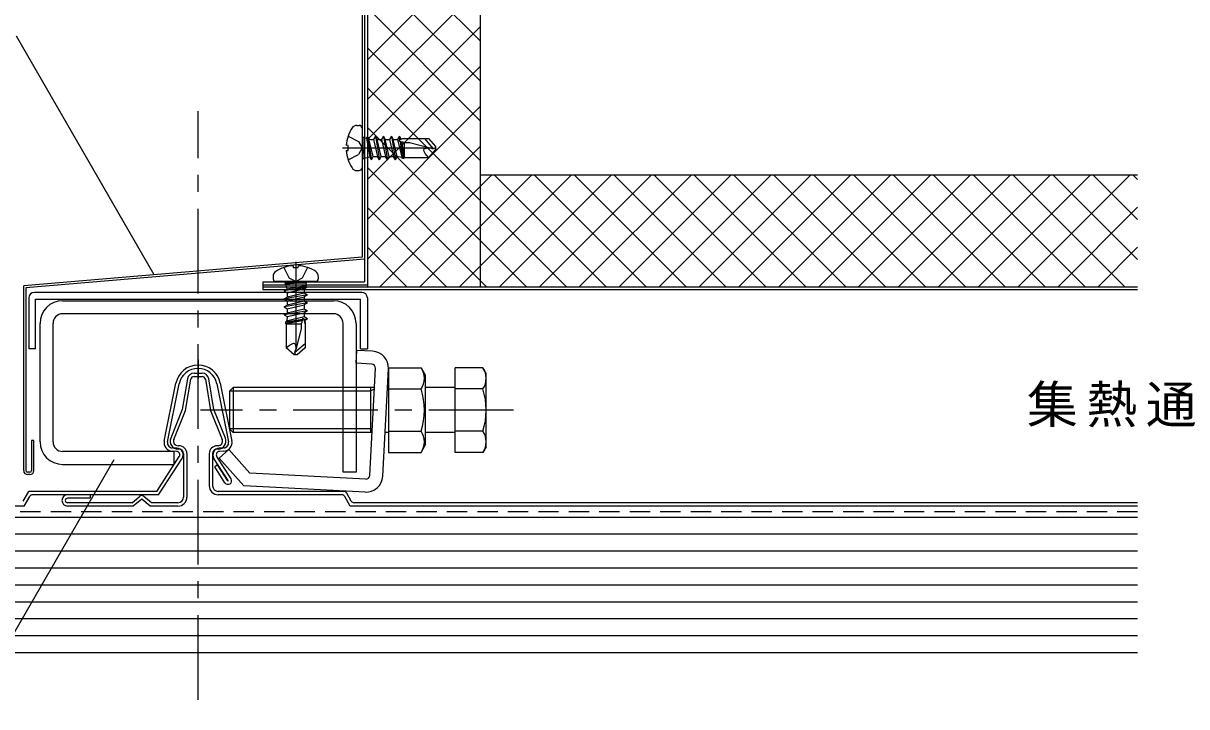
# Model space of a CAD drawing. Units: millimetres, scale not verified. Extents: x -1099 to 1151, y -388 to 361.
# Drawn here: x 296.1 to 502.2, y -107.3 to 13.8 of the extents above; entities that cross this region are included whole.
import ezdxf

# ---------------------------------------------------------------- set-up
doc = ezdxf.new("R2010")
doc.units = ezdxf.units.MM
doc.header["$LTSCALE"] = 3
doc.linetypes.add('CHAIN1', pattern=[8, 5, -1, 1, -1])
doc.linetypes.add('DASHED1', pattern=[1.8, 1.2, -0.6])
doc.layers.add('0-0', color=4, linetype='Continuous')
doc.styles.add('ＭＳ ゴシック', font='')
doc.styles.get('ＭＳ ゴシック').set_extended_font_data('MS Gothic')

msp = doc.modelspace()

# ---------------------------------------------------------------- linework, layer by layer
at = {"layer": '0-0', "color": 7}
for p, q in [((356.135, 50.46), (356.135, -27.644)), ((356.535, 50.46), (356.535, -32.04)), ((357.035, 49.46), (357.035, -32.89)), ((377.035, 49.46), (377.035, -32.89)), ((377.035, -13.04), (493.535, -13.04)), ((356.135, -27.644), (296.135, -32.723)), ((296.135, -65.473), (296.135, -32.723)), ((338.535, -32.04), (356.535, -32.04)), ((338.535, -32.04), (338.535, -33.39)), ((338.535, -32.54), (357.035, -32.54)), ((338.535, -32.89), (493.535, -32.89)), ((297.035, -34.89), (297.035, -43.89)), ((356.035, -33.89), (298.035, -33.89)), ((338.535, -33.39), (493.535, -33.39)), ((357.035, -34.89), (357.035, -43.89)), ((298.235, -35.09), (355.835, -35.09)), ((298.235, -43.89), (298.235, -35.09)), ((303.035, -35.39), (351.035, -35.39)), ((355.835, -43.89), (355.835, -35.09)), ((351.035, -37.69), (303.035, -37.69)), ((299.035, -60.39), (299.035, -39.39)), ((301.335, -60.39), (301.335, -39.39)), ((298.235, -43.89), (297.035, -43.89)), ((355.035, -46.47), (355.155, -44.173)), ((357.928, -44.319), (355.155, -44.173)), ((355.835, -43.89), (357.035, -43.89)), ((327.035, -45.773), (327.035, -49.24)), ((327.035, -45.773), (327.035, -49.24)), ((357.807, -46.616), (355.035, -46.47)), ((357.475, -66.325), (358.47, -47.351)), ((324.816, -54.812), (325.742, -49.303)), ((326.334, -48.203), (327.736, -48.203)), ((326.334, -48.803), (327.736, -48.803)), ((329.834, -54.648), (328.919, -49.204)), ((359.772, -66.446), (360.767, -47.472)), ((321.046, -60.254), (323.113, -49.983)), ((321.635, -60.372), (323.702, -50.102)), ((330.368, -50.102), (332.435, -60.372)), ((330.956, -49.983), (333.023, -60.254)), ((322.742, -59.974), (324.816, -54.812)), ((331.884, -59.751), (329.834, -54.648)), ((297.935, -60.173), (297.535, -60.173)), ((297.535, -60.173), (297.535, -65.473)), ((297.935, -65.473), (297.935, -60.173)), ((323.271, -61.49), (322.47, -61.448)), ((323.66, -61.073), (323.485, -61.073)), ((323.66, -61.673), (323.485, -61.673)), ((330.585, -61.073), (330.41, -61.073)), ((330.585, -61.673), (330.41, -61.673)), ((332.467, -61.725), (330.757, -63.264)), ((331.6, -61.448), (330.798, -61.49)), ((332.467, -61.725), (336.237, -65.913)), ((322.815, -62.09), (303.035, -62.09)), ((319.708, -69.173), (323.71, -63.011)), ((320.034, -69.773), (324.213, -63.338)), ((323.24, -62.09), (322.438, -62.048)), ((322.815, -64.39), (322.815, -62.09)), ((324.46, -62.473), (324.46, -70.173)), ((325.06, -62.473), (325.06, -70.173)), ((329.01, -62.473), (329.01, -68.173)), ((329.61, -62.473), (329.61, -68.173)), ((332.391, -67.24), (329.857, -63.338)), ((332.921, -66.955), (330.36, -63.011)), ((330.757, -63.264), (335.165, -68.16)), ((331.631, -62.048), (330.83, -62.09)), ((297.235, -65.773), (296.835, -65.773)), ((303.035, -64.39), (322.815, -64.39)), ((330.482, -64.485), (329.979, -64.812)), ((331.804, -67.622), (329.979, -64.812)), ((332.307, -67.295), (330.482, -64.485)), ((356.74, -66.988), (336.237, -65.913)), ((297.235, -66.173), (296.835, -66.173)), ((296.062, -70.873), (297.043, -69.173)), ((296.235, -71.773), (297.216, -70.073)), ((319.708, -69.173), (297.043, -69.173)), ((320.034, -69.773), (297.736, -69.773)), ((307.91, -69.773), (303.91, -69.773)), ((307.91, -69.773), (307.91, -70.373)), ((315.343, -71.173), (316.676, -70.062)), ((318.777, -71.173), (317.444, -70.062)), ((352.855, -69.173), (330.61, -69.173)), ((352.509, -69.773), (330.61, -69.773)), ((356.619, -69.285), (335.165, -68.16)), ((354.01, -71.773), (353.028, -70.073)), ((354.183, -70.873), (353.375, -69.473)), ((296.235, -71.773), (259.873, -71.773)), ((307.91, -70.373), (303.91, -70.373)), ((315.343, -71.173), (303.91, -71.173)), ((315.56, -71.773), (303.91, -71.773)), ((323.46, -71.173), (318.777, -71.173)), ((493.535, -71.773), (354.01, -71.773)), ((493.535, -71.173), (354.703, -71.173)), ((493.535, -73.773), (259.873, -73.773)), ((493.535, -97.773), (259.873, -97.773))]:
    msp.add_line(p, q, dxfattribs=at)
at = {"layer": '0-0'}
for p, q in [((357.035, 30.658), (377.035, 10.658)), ((357.035, 7.329), (377.035, 27.329)), ((357.035, 23.587), (377.035, 3.587)), ((357.035, 0.258), (377.035, 20.258)), ((357.035, 16.516), (377.035, -3.484)), ((357.035, -6.813), (377.035, 13.187)), ((319.286, -30.763), (294.879, 11.512)), ((357.035, 9.445), (377.035, -10.555)), ((357.035, -13.884), (377.035, 6.116)), ((357.035, 2.374), (392.298, -32.89)), ((357.035, -20.955), (377.035, -0.955)), ((355.186, -4.306), (355.595, -4.306)), ((356.095, -4.806), (356.095, -11.806)), ((357.035, -4.697), (385.227, -32.89)), ((353.614, -7.854), (353.294, -7.833)), ((353.614, -8.758), (353.614, -7.854)), ((356.395, -6.464), (356.856, -6.588)), ((356.395, -6.464), (356.395, -10.148)), ((356.97, -6.391), (356.856, -6.588)), ((356.856, -6.588), (357.467, -9.86)), ((356.97, -6.391), (357.415, -8.306)), ((356.97, -6.391), (357.154, -6.391)), ((357.035, -28.026), (377.035, -8.026)), ((357.415, -8.306), (357.154, -6.391)), ((357.154, -6.391), (357.312, -6.71)), ((357.312, -6.71), (357.615, -6.791)), ((358.091, -9.821), (357.312, -6.71)), ((357.615, -6.791), (358.15, -6.791)), ((358.473, -6.231), (358.15, -6.791)), ((358.15, -6.791), (358.855, -9.821)), ((358.473, -6.231), (359.179, -10.381)), ((358.473, -6.231), (358.797, -6.791)), ((358.797, -6.791), (359.561, -6.791)), ((359.502, -9.821), (358.797, -6.791)), ((359.884, -6.231), (359.561, -6.791)), ((359.561, -6.791), (360.267, -9.821)), ((359.884, -6.231), (360.59, -10.381)), ((359.884, -6.231), (360.208, -6.791)), ((360.208, -6.791), (360.972, -6.791)), ((360.913, -9.821), (360.208, -6.791)), ((361.295, -6.231), (360.972, -6.791)), ((360.972, -6.791), (361.678, -9.821)), ((361.295, -6.231), (362.001, -10.381)), ((361.295, -6.231), (361.619, -6.791)), ((361.619, -6.791), (362.383, -6.791)), ((362.324, -9.821), (361.619, -6.791)), ((362.707, -6.231), (362.383, -6.791)), ((362.383, -6.791), (363.15, -9.927)), ((362.703, -6.906), (362.605, -7)), ((362.605, -7), (362.705, -7.084)), ((362.95, -6.804), (362.703, -6.906)), ((362.705, -7.084), (362.951, -7.162)), ((362.835, -6.846), (362.707, -6.231)), ((362.798, -6.861), (362.707, -6.231)), ((362.707, -6.231), (362.985, -6.713)), ((362.837, -7.13), (363.273, -10.139)), ((362.899, -7.148), (363.526, -10.139)), ((363.272, -6.702), (362.95, -6.804)), ((362.951, -7.162), (363.273, -7.239)), ((363.079, -7.193), (363.595, -10.006)), ((363.595, -6.606), (363.272, -6.702)), ((363.273, -7.239), (363.595, -7.321)), ((363.595, -6.606), (367.879, -6.606)), ((364.486, -7.321), (368.16, -8.305)), ((367.137, -6.606), (368.68, -8.445)), ((367.879, -6.606), (369.095, -8.056)), ((369.095, -8.056), (369.095, -8.556)), ((353.294, -8.778), (353.614, -8.758)), ((356.489, -10.123), (356.395, -8.6)), ((356.489, -10.123), (357.467, -9.86)), ((357.415, -8.306), (357.768, -10.381)), ((357.768, -10.381), (357.467, -9.86)), ((357.768, -10.381), (358.091, -9.821)), ((358.091, -9.821), (358.855, -9.821)), ((359.179, -10.381), (358.855, -9.821)), ((359.179, -10.381), (359.502, -9.821)), ((359.502, -9.821), (360.267, -9.821)), ((360.59, -10.381), (360.267, -9.821)), ((360.59, -10.381), (360.913, -9.821)), ((360.913, -9.821), (361.678, -9.821)), ((362.001, -10.381), (361.678, -9.821)), ((362.001, -10.381), (362.324, -9.821)), ((362.324, -9.821), (362.546, -9.821)), ((362.546, -9.821), (363.15, -9.927)), ((363.273, -10.139), (363.15, -9.927)), ((363.273, -10.139), (363.526, -10.139)), ((363.595, -10.006), (363.526, -10.139)), ((363.595, -10.006), (367.879, -10.006)), ((367.038, -8.669), (367.095, -8.473)), ((367.12, -8.939), (367.038, -8.669)), ((367.095, -8.473), (367.256, -8.372)), ((367.309, -9.264), (367.12, -8.939)), ((367.256, -8.372), (367.495, -8.322)), ((367.573, -9.626), (367.309, -9.264)), ((367.495, -8.322), (367.8, -8.305)), ((367.879, -10.006), (367.573, -9.626)), ((367.8, -8.305), (368.16, -8.305)), ((369.095, -8.556), (367.879, -10.006)), ((368.29, -8.36), (368.16, -8.305)), ((368.421, -8.407), (368.29, -8.36)), ((368.551, -8.438), (368.421, -8.407)), ((368.68, -8.445), (368.551, -8.438)), ((368.785, -8.428), (368.68, -8.445)), ((368.889, -8.396), (368.785, -8.428)), ((368.992, -8.354), (368.889, -8.396)), ((369.095, -8.306), (368.992, -8.354)), ((355.186, -12.306), (355.595, -12.306)), ((357.035, -11.768), (378.156, -32.89)), ((359.243, -32.89), (379.093, -13.04)), ((366.314, -32.89), (386.164, -13.04)), ((373.385, -32.89), (393.235, -13.04)), ((379.519, -13.04), (399.369, -32.89)), ((380.456, -32.89), (400.306, -13.04)), ((386.59, -13.04), (406.44, -32.89)), ((387.527, -32.89), (407.377, -13.04)), ((393.661, -13.04), (413.511, -32.89)), ((394.598, -32.89), (414.448, -13.04)), ((400.732, -13.04), (420.582, -32.89)), ((401.669, -32.89), (421.519, -13.04)), ((407.803, -13.04), (408.09, -13.326)), ((407.803, -13.04), (427.653, -32.89)), ((408.74, -32.89), (428.59, -13.04)), ((414.875, -13.04), (434.725, -32.89)), ((415.811, -32.89), (435.661, -13.04)), ((421.946, -13.04), (441.796, -32.89)), ((422.882, -32.89), (442.732, -13.04)), ((429.017, -13.04), (448.867, -32.89)), ((429.953, -32.89), (449.803, -13.04)), ((436.088, -13.04), (455.938, -32.89)), ((437.024, -32.89), (456.874, -13.04)), ((443.159, -13.04), (463.009, -32.89)), ((444.096, -32.89), (463.946, -13.04)), ((450.23, -13.04), (470.08, -32.89)), ((451.167, -32.89), (471.017, -13.04)), ((457.301, -13.04), (477.151, -32.89)), ((458.238, -32.89), (478.088, -13.04)), ((464.372, -13.04), (484.222, -32.89)), ((465.309, -32.89), (485.159, -13.04)), ((471.443, -13.04), (491.293, -32.89)), ((472.38, -32.89), (492.23, -13.04)), ((478.514, -13.04), (493.535, -28.06)), ((485.585, -13.04), (493.535, -20.989)), ((492.656, -13.04), (493.535, -13.918)), ((357.035, -18.839), (371.085, -32.89)), ((479.451, -32.89), (493.535, -18.806)), ((357.035, -25.91), (364.014, -32.89)), ((486.522, -32.89), (493.535, -25.877)), ((340.34, -31.062), (340.34, -31.471)), ((347.84, -31.971), (340.84, -31.971)), ((342.498, -32.271), (342.389, -32.304)), ((342.389, -32.304), (342.523, -32.365)), ((346.182, -32.271), (342.498, -32.271)), ((342.523, -32.365), (344.046, -32.271)), ((342.523, -32.365), (342.785, -33.343)), ((346.058, -32.732), (342.785, -33.343)), ((346.182, -32.271), (346.058, -32.732)), ((346.255, -32.846), (346.058, -32.732)), ((346.255, -32.846), (346.255, -33.03)), ((348.34, -31.062), (348.34, -31.471)), ((357.035, -32.982), (357.093, -33.04)), ((342.265, -33.644), (342.825, -33.967)), ((346.415, -34.349), (342.265, -35.055)), ((342.265, -35.055), (342.825, -34.731)), ((342.825, -33.967), (345.936, -33.188)), ((342.825, -33.967), (342.825, -34.731)), ((342.825, -35.378), (345.855, -34.672)), ((345.936, -33.188), (345.855, -33.491)), ((346.415, -34.349), (345.855, -34.026)), ((346.415, -34.349), (345.855, -34.672)), ((346.255, -33.03), (345.936, -33.188)), ((342.265, -35.055), (342.825, -35.378)), ((346.415, -35.76), (342.265, -36.466)), ((342.265, -36.466), (342.825, -36.143)), ((342.265, -36.466), (342.825, -36.789)), ((342.825, -35.378), (342.825, -36.143)), ((342.825, -36.789), (345.855, -36.084)), ((342.825, -36.789), (342.825, -37.554)), ((346.415, -35.76), (345.855, -35.437)), ((346.415, -35.76), (345.855, -36.084)), ((346.415, -37.171), (345.855, -36.848)), ((346.415, -37.171), (342.265, -37.877)), ((342.265, -37.877), (342.825, -37.554)), ((342.265, -37.877), (342.825, -38.2)), ((345.516, -38.713), (342.506, -39.149)), ((345.498, -38.775), (342.506, -39.402)), ((342.506, -39.149), (342.718, -39.026)), ((342.506, -39.149), (342.506, -39.402)), ((345.453, -38.955), (342.64, -39.471)), ((342.825, -38.422), (342.718, -39.026)), ((342.825, -38.2), (345.855, -37.495)), ((342.825, -38.2), (342.825, -38.422)), ((345.784, -38.674), (346.415, -38.582)), ((345.8, -38.711), (346.415, -38.582)), ((346.415, -37.171), (345.855, -37.495)), ((346.415, -38.582), (345.855, -38.259)), ((345.86, -38.88), (345.932, -38.861)), ((342.64, -39.471), (342.506, -39.402)), ((342.64, -39.471), (345.325, -39.471)), ((342.64, -39.471), (342.64, -43.755)), ((345.325, -40.362), (344.341, -44.036)), ((345.325, -39.471), (345.325, -40.362)), ((346.04, -39.471), (346.04, -43.755)), ((346.04, -43.013), (344.201, -44.556)), ((346.04, -43.755), (344.59, -44.971)), ((360.779, -47.244), (366.554, -47.244)), ((360.779, -47.244), (360.779, -62.255)), ((366.554, -47.244), (367.279, -48.499)), ((377.511, -47.244), (372.592, -47.244)), ((372.592, -62.255), (372.592, -47.244)), ((378.092, -48.249), (377.511, -47.244)), ((367.279, -48.499), (367.279, -60.999)), ((378.092, -61.249), (378.092, -48.249)), ((333.268, -50.749), (332.592, -51.426)), ((357.592, -51.426), (332.592, -51.426)), ((332.592, -51.426), (332.592, -58.073)), ((333.268, -50.749), (333.268, -58.749)), ((358.292, -50.749), (333.268, -50.749)), ((357.592, -50.749), (357.592, -58.749)), ((357.592, -51.374), (358.28, -50.977)), ((360.779, -50.997), (366.554, -50.997)), ((372.592, -50.749), (367.279, -50.749)), ((377.511, -50.997), (372.592, -50.997)), ((357.592, -58.073), (332.592, -58.073)), ((333.268, -58.749), (332.592, -58.073)), ((357.873, -58.749), (333.268, -58.749)), ((357.592, -58.124), (357.896, -58.3)), ((357.767, -58.749), (357.767, -58.749)), ((360.779, -58.749), (360.176, -58.749)), ((360.779, -58.502), (366.554, -58.502)), ((366.335, -58.749), (366.335, -58.749)), ((372.592, -58.749), (367.279, -58.749)), ((377.511, -58.502), (372.592, -58.502)), ((366.554, -62.255), (367.279, -60.999)), ((378.092, -61.249), (377.511, -62.255)), ((360.779, -62.255), (366.554, -62.255)), ((377.511, -62.255), (372.592, -62.255)), ((493.535, -76.773), (259.873, -76.773)), ((493.535, -79.773), (259.873, -79.773)), ((493.535, -82.773), (259.873, -82.773)), ((493.535, -85.773), (259.873, -85.773)), ((493.535, -88.773), (259.873, -88.773)), ((493.535, -91.773), (259.873, -91.773)), ((493.535, -94.773), (259.873, -94.773))]:
    msp.add_line(p, q, dxfattribs=at)
at = {"layer": '0-0', "linetype": 'CHAIN1'}
for p, q in [((327.035, -106.096), (327.035, -1.788)), ((352.614, -8.306), (370.095, -8.306)), ((344.34, -28.49), (344.34, -45.971)), ((382.915, -54.749), (327.463, -54.749))]:
    msp.add_line(p, q, dxfattribs=at)
at = {"layer": '0-0', "linetype": 'DASHED1'}
for p, q in [((353.617, -6.229), (355.487, -7.161)), ((355.487, -7.161), (356.095, -8.306)), ((353.617, -10.383), (355.487, -9.451)), ((356.095, -8.306), (355.487, -9.451)), ((342.263, -29.493), (343.195, -31.363)), ((346.417, -29.493), (345.485, -31.363)), ((493.535, -72.773), (259.873, -72.773))]:
    msp.add_line(p, q, dxfattribs=at)
at = {"layer": '0-0'}
for points in [[(363.004, -6.786), (362.985, -6.713), (363.595, -6.606)], [(363.595, -10.006), (363.595, -7.321), (364.486, -7.321)], [(356.395, -10.148), (356.428, -10.256), (356.489, -10.123)], [(343.867, -29.17), (343.888, -29.49), (344.792, -29.49), (344.812, -29.17)], [(346.255, -32.846), (344.34, -33.291), (346.255, -33.03)], [(344.34, -33.291), (342.265, -33.644), (342.785, -33.343)], [(345.855, -33.491), (345.855, -34.026), (342.825, -34.731)], [(345.855, -34.672), (345.855, -35.437), (342.825, -36.143)], [(345.855, -36.084), (345.855, -36.848), (342.825, -37.554)], [(345.855, -37.495), (345.855, -38.259), (342.718, -39.026)], [(346.04, -39.471), (345.944, -39.147), (345.842, -38.826), (345.74, -38.579), (345.645, -38.481), (345.562, -38.581), (345.484, -38.827), (345.407, -39.148), (345.325, -39.471)], [(346.415, -38.582), (345.932, -38.861), (346.04, -39.471)], [(342.64, -43.755), (343.02, -43.449), (343.382, -43.185), (343.707, -42.996), (343.977, -42.914), (344.173, -42.971), (344.273, -43.132), (344.324, -43.371), (344.341, -43.676), (344.341, -44.036)], [(344.59, -44.971), (344.09, -44.971), (342.64, -43.755)], [(344.34, -44.971), (344.292, -44.868), (344.249, -44.765), (344.217, -44.661), (344.201, -44.556), (344.208, -44.427), (344.239, -44.297), (344.286, -44.166), (344.341, -44.036)], [(312.134, -63.546), (275.871, -126.355), (148.722, -126.355)]]:
    msp.add_lwpolyline(points, dxfattribs=at)
at = {"layer": '0-0', "color": 7}
for points in [[(356.535, -28.011), (296.535, -33.091), (296.535, -65.473)], [(355.035, -39.39), (355.035, -65.743), (352.735, -65.743), (352.735, -39.39)], [(325.15, -49.204), (324.235, -54.648), (322.186, -59.751)], [(328.327, -49.303), (329.253, -54.812), (331.327, -59.974)], [(323.46, -71.773), (318.56, -71.773), (317.06, -70.523), (315.56, -71.773)]]:
    msp.add_lwpolyline(points, dxfattribs=at)
at = {"layer": '0-0', "linetype": 'DASHED1'}
msp.add_lwpolyline([(345.485, -31.363), (344.34, -31.971), (343.195, -31.363)], dxfattribs=at)
at = {"layer": '0-0'}
for centre, radius, start, end in [((359.776, -8.306), 6.5, 146.94426, 175.83199), ((355.167, -5.306), 1, 90, 146.94426), ((355.595, -4.806), 0.5, 0, 90), ((356.595, -6.006), 0.5, 180, 246.42181), ((359.776, -8.306), 6.5, 184.168, 213.05573), ((356.595, -10.606), 0.5, 113.57817, 180), ((355.167, -11.306), 1, 213.05573, 270), ((355.595, -11.806), 0.5, 270, 0), ((341.34, -31.043), 1, 123.05573, 180), ((344.34, -35.652), 6.5, 94.168, 123.05573), ((344.34, -35.652), 6.5, 56.94426, 85.83199), ((347.34, -31.043), 1, 0, 56.94426), ((340.84, -31.471), 0.5, 180, 270), ((342.04, -32.471), 0.5, 23.57817, 90), ((346.64, -32.471), 0.5, 90, 156.42181), ((347.84, -31.471), 0.5, 270, 0), ((363.812, -49.12), 3.323, 325.61584, 34.38416), ((374.77, -49.12), 3.322, 325.60829, 34.39172), ((354.715, -54.749), 12.419, 342.41211, 17.58791), ((365.672, -54.749), 12.419, 342.41205, 17.58797), ((363.812, -60.378), 3.323, 325.61588, 34.38414), ((374.77, -60.379), 3.322, 325.60829, 34.39172)]:
    msp.add_arc(centre, radius, start, end, dxfattribs=at)
at = {"layer": '0-0', "color": 7}
for centre, radius, start, end in [((298.035, -34.89), 1, 90, 180), ((356.035, -34.89), 1, 0, 90), ((303.035, -39.39), 4, 90, 180), ((351.035, -39.39), 4, 0, 90), ((303.035, -39.39), 1.7, 90, 180), ((351.035, -39.39), 1.7, 0, 90), ((357.771, -47.315), 3, 357, 87), ((327.035, -50.773), 4, 11.37954, 168.62046), ((327.035, -50.773), 3.4, 11.37954, 168.62046), ((357.771, -47.315), 0.7, 357, 87), ((326.334, -49.403), 1.2, 90, 170.45984), ((326.334, -49.403), 0.6, 90, 170.45984), ((327.736, -49.403), 1.2, 9.54016, 90), ((327.736, -49.403), 0.6, 9.54016, 90), ((323.485, -60.273), 1.4, 158.11419, 270), ((330.585, -60.273), 1.4, 270, 21.88581), ((303.035, -60.39), 4, 180, 270), ((303.035, -60.39), 1.7, 180, 270), ((322.517, -60.55), 1.5, 167, 267), ((322.517, -60.55), 0.9, 168.62046, 267), ((323.485, -60.273), 0.8, 158.11419, 270), ((323.209, -62.686), 1.197, 327, 87), ((323.66, -62.473), 1.4, 0, 90), ((323.66, -62.473), 0.8, 0, 90), ((330.41, -62.473), 1.4, 90, 180), ((330.41, -62.473), 0.8, 90, 180), ((330.861, -62.686), 1.197, 93, 213), ((330.585, -60.273), 0.8, 270, 21.88581), ((331.553, -60.55), 0.9, 273, 11.37954), ((331.553, -60.55), 1.5, 273, 13), ((323.209, -62.686), 0.597, 327, 87), ((330.861, -62.686), 0.597, 93, 213), ((296.835, -65.473), 0.7, 180, 270), ((296.835, -65.473), 0.3, 180, 270), ((297.235, -65.473), 0.7, 270, 0), ((297.235, -65.473), 0.3, 270, 0), ((332.349, -67.267), 0.65, 213, 33), ((332.349, -67.267), 0.05, 213, 33), ((356.776, -66.289), 3, 267, 357), ((356.776, -66.289), 0.7, 267, 357), ((297.736, -70.373), 0.6, 90, 150), ((303.91, -70.773), 1, 90, 270), ((317.06, -70.523), 0.6, 50.19443, 129.80557), ((330.61, -68.173), 1.6, 180, 270), ((330.61, -68.173), 1, 180, 270), ((352.509, -70.373), 0.6, 30, 90), ((352.855, -69.773), 0.6, 30, 90), ((303.91, -70.773), 0.4, 90, 270), ((323.46, -70.173), 1.6, 270, 0), ((323.46, -70.173), 1, 270, 0), ((354.703, -70.573), 0.6, 210, 270)]:
    msp.add_arc(centre, radius, start, end, dxfattribs=at)

# ---------------------------------------------------------------- texts
at = {"layer": '0-0', "color": 7, "insert": (473.93, -57.864), "char_height": 6.598, "attachment_point": 7, "style": 'ＭＳ ゴシック'}
msp.add_mtext('\\T1.17;集熱通気層', dxfattribs=at)

doc.saveas('drawing.dxf')
